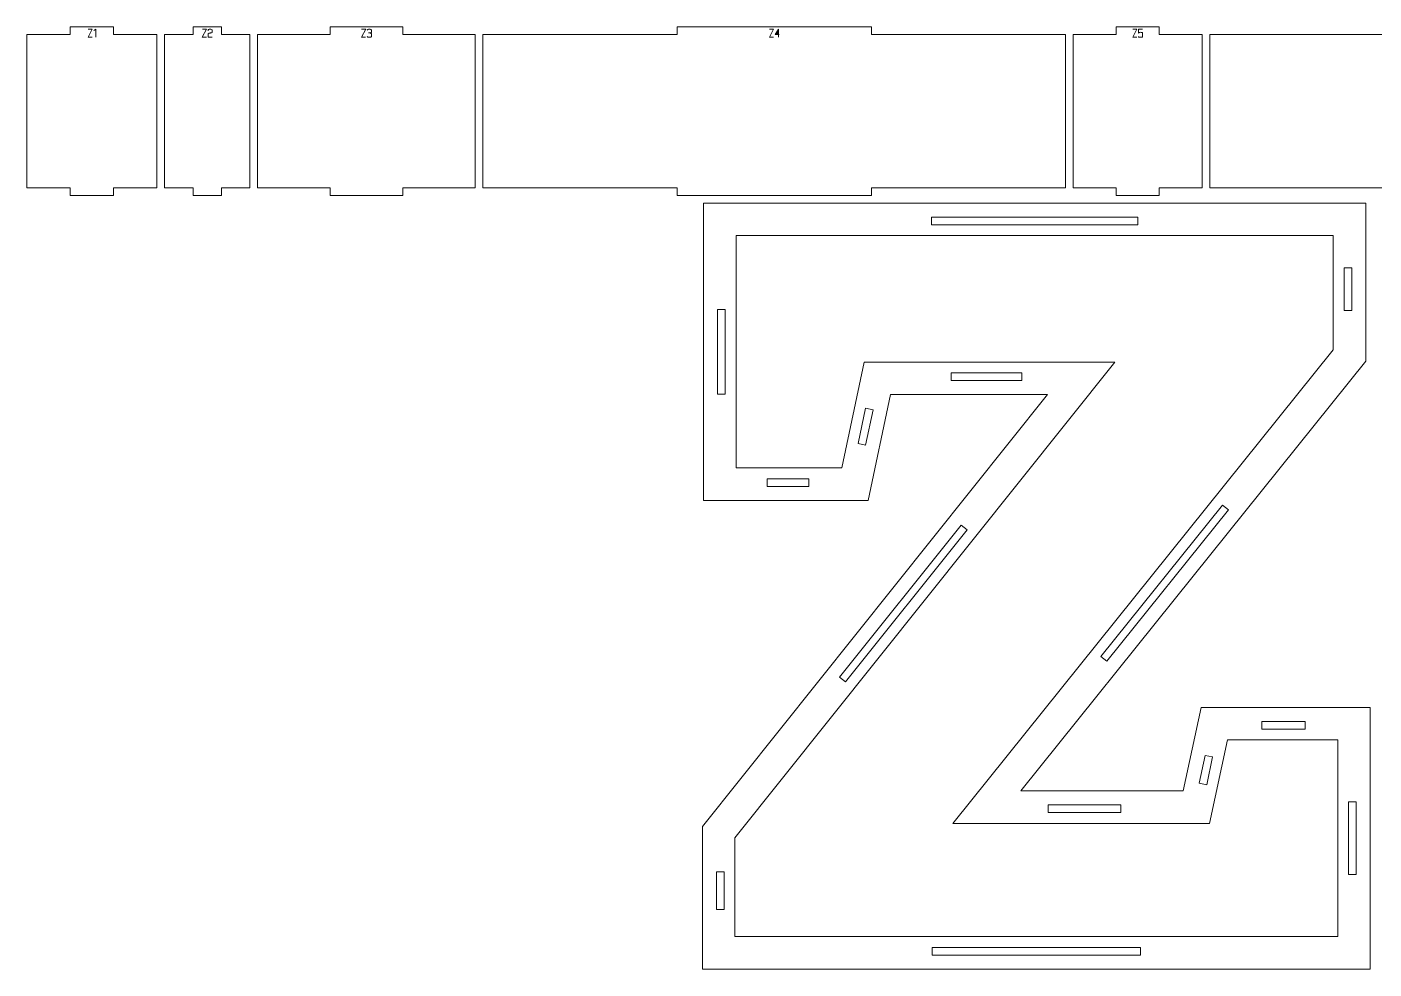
# Model space of a CAD drawing. Header units: centimetres. Extents: x -249 to 275, y -506 to 461.
# Drawn here: x 38 to 90.8, y -501.3 to -464.4 of the extents above; entities that cross this region are included whole.
import ezdxf

# ---------------------------------------------------------------- set-up
doc = ezdxf.new("R2010")
doc.units = ezdxf.units.CM
doc.header["$MEASUREMENT"] = 0
doc.layers.add('Capa 1', color=7, linetype='Continuous')

msp = doc.modelspace()

# ---------------------------------------------------------------- hatches: boundary and pattern name
at = {"layer": 'Capa 1', "true_color": 0x3e4095}
h = msp.add_hatch(color=175, dxfattribs=at)
edge = h.paths.add_edge_path()
edge.add_spline(control_points=[(40.39368, -464.80096), (40.39368, -464.80096), (40.5574, -464.48452), (40.5574, -464.48452), (40.5574, -464.48452), (40.39689, -464.48452), (40.39689, -464.48452), (40.39689, -464.48452), (40.5574, -464.48452), (40.5574, -464.48452), (40.5574, -464.48452), (40.39368, -464.80096), (40.39368, -464.80096), (40.39368, -464.80096), (40.55328, -464.80096), (40.55328, -464.80096), (40.55328, -464.80096), (40.39368, -464.80096), (40.39368, -464.80096)], knot_values=[0, 0, 0, 0, 0.16666667, 0.16666667, 0.16666667, 0.33333333, 0.33333333, 0.33333333, 0.5, 0.5, 0.5, 0.66666667, 0.66666667, 0.66666667, 0.83333333, 0.83333333, 0.83333333, 1, 1, 1, 1], degree=3, periodic=1)
h = msp.add_hatch(color=175, dxfattribs=at)
edge = h.paths.add_edge_path()
edge.add_spline(control_points=[(40.69315, -464.48406), (40.69315, -464.48406), (40.61702, -464.5368), (40.61702, -464.5368), (40.61702, -464.5368), (40.69315, -464.48406), (40.69315, -464.48406), (40.69315, -464.48406), (40.69315, -464.80096), (40.69315, -464.80096), (40.69315, -464.80096), (40.69315, -464.48406), (40.69315, -464.48406)], knot_values=[0, 0, 0, 0, 0.25, 0.25, 0.25, 0.5, 0.5, 0.5, 0.75, 0.75, 0.75, 1, 1, 1, 1], degree=3, periodic=1)
h = msp.add_hatch(color=175, dxfattribs=at)
edge = h.paths.add_edge_path()
edge.add_spline(control_points=[(44.86751, -464.80096), (44.86751, -464.80096), (45.03123, -464.48452), (45.03123, -464.48452), (45.03123, -464.48452), (44.87072, -464.48452), (44.87072, -464.48452), (44.87072, -464.48452), (45.03123, -464.48452), (45.03123, -464.48452), (45.03123, -464.48452), (44.86751, -464.80096), (44.86751, -464.80096), (44.86751, -464.80096), (45.02711, -464.80096), (45.02711, -464.80096), (45.02711, -464.80096), (44.86751, -464.80096), (44.86751, -464.80096)], knot_values=[0, 0, 0, 0, 0.16666667, 0.16666667, 0.16666667, 0.33333333, 0.33333333, 0.33333333, 0.5, 0.5, 0.5, 0.66666667, 0.66666667, 0.66666667, 0.83333333, 0.83333333, 0.83333333, 1, 1, 1, 1], degree=3, periodic=1)
h = msp.add_hatch(color=175, dxfattribs=at)
edge = h.paths.add_edge_path()
edge.add_spline(control_points=[(45.09039, -464.80096), (45.09039, -464.80096), (45.09039, -464.66842), (45.09039, -464.66842), (45.09131, -464.6565), (45.10216, -464.64733), (45.12295, -464.64091), (45.13151, -464.64029), (45.13969, -464.6393), (45.14749, -464.63792), (45.15528, -464.63655), (45.16316, -464.6351), (45.17111, -464.63357), (45.18578, -464.63112), (45.19702, -464.62913), (45.20481, -464.62761), (45.21261, -464.62608), (45.22018, -464.62409), (45.22752, -464.62164), (45.24647, -464.61461), (45.25595, -464.60559), (45.25595, -464.59459), (45.25595, -464.59459), (45.25595, -464.51983), (45.25595, -464.51983), (45.25595, -464.51005), (45.24808, -464.50172), (45.23233, -464.49484), (45.21659, -464.48796), (45.19694, -464.48452), (45.1734, -464.48452), (45.14986, -464.48452), (45.13021, -464.48796), (45.11447, -464.49484), (45.09872, -464.50172), (45.09085, -464.51005), (45.09085, -464.51983), (45.09085, -464.51983), (45.09085, -464.5423), (45.09085, -464.5423), (45.09085, -464.5423), (45.09085, -464.51983), (45.09085, -464.51983), (45.09085, -464.51005), (45.09872, -464.50172), (45.11447, -464.49484), (45.13021, -464.48796), (45.14986, -464.48452), (45.1734, -464.48452), (45.19694, -464.48452), (45.21659, -464.48796), (45.23233, -464.49484), (45.24808, -464.50172), (45.25595, -464.51005), (45.25595, -464.51983), (45.25595, -464.51983), (45.25595, -464.59459), (45.25595, -464.59459), (45.25595, -464.60559), (45.24647, -464.61461), (45.22752, -464.62164), (45.22018, -464.62409), (45.21261, -464.62608), (45.20481, -464.62761), (45.19702, -464.62913), (45.18578, -464.63112), (45.17111, -464.63357), (45.16316, -464.6351), (45.15528, -464.63655), (45.14749, -464.63792), (45.13969, -464.6393), (45.13151, -464.64029), (45.12295, -464.64091), (45.10216, -464.64733), (45.09131, -464.6565), (45.09039, -464.66842), (45.09039, -464.66842), (45.09039, -464.80096), (45.09039, -464.80096), (45.09039, -464.80096), (45.24724, -464.80096), (45.24724, -464.80096), (45.24724, -464.80096), (45.09039, -464.80096), (45.09039, -464.80096)], knot_values=[0, 0, 0, 0, 0.03571429, 0.03571429, 0.03571429, 0.07142857, 0.07142857, 0.07142857, 0.10714286, 0.10714286, 0.10714286, 0.14285714, 0.14285714, 0.14285714, 0.17857143, 0.17857143, 0.17857143, 0.21428571, 0.21428571, 0.21428571, 0.25, 0.25, 0.25, 0.28571429, 0.28571429, 0.28571429, 0.32142857, 0.32142857, 0.32142857, 0.35714286, 0.35714286, 0.35714286, 0.39285714, 0.39285714, 0.39285714, 0.42857143, 0.42857143, 0.42857143, 0.46428571, 0.46428571, 0.46428571, 0.5, 0.5, 0.5, 0.53571429, 0.53571429, 0.53571429, 0.57142857, 0.57142857, 0.57142857, 0.60714286, 0.60714286, 0.60714286, 0.64285714, 0.64285714, 0.64285714, 0.67857143, 0.67857143, 0.67857143, 0.71428571, 0.71428571, 0.71428571, 0.75, 0.75, 0.75, 0.78571429, 0.78571429, 0.78571429, 0.82142857, 0.82142857, 0.82142857, 0.85714286, 0.85714286, 0.85714286, 0.89285714, 0.89285714, 0.89285714, 0.92857143, 0.92857143, 0.92857143, 0.96428571, 0.96428571, 0.96428571, 1, 1, 1, 1], degree=3, periodic=1)
h = msp.add_hatch(color=175, dxfattribs=at)
edge = h.paths.add_edge_path()
edge.add_spline(control_points=[(51.10409, -464.80096), (51.10409, -464.80096), (51.26781, -464.48452), (51.26781, -464.48452), (51.26781, -464.48452), (51.1073, -464.48452), (51.1073, -464.48452), (51.1073, -464.48452), (51.26781, -464.48452), (51.26781, -464.48452), (51.26781, -464.48452), (51.10409, -464.80096), (51.10409, -464.80096), (51.10409, -464.80096), (51.26369, -464.80096), (51.26369, -464.80096), (51.26369, -464.80096), (51.10409, -464.80096), (51.10409, -464.80096)], knot_values=[0, 0, 0, 0, 0.16666667, 0.16666667, 0.16666667, 0.33333333, 0.33333333, 0.33333333, 0.5, 0.5, 0.5, 0.66666667, 0.66666667, 0.66666667, 0.83333333, 0.83333333, 0.83333333, 1, 1, 1, 1], degree=3, periodic=1)
h = msp.add_hatch(color=175, dxfattribs=at)
edge = h.paths.add_edge_path()
edge.add_spline(control_points=[(51.40998, -464.80096), (51.38644, -464.80096), (51.36679, -464.79752), (51.35105, -464.79064), (51.3353, -464.78376), (51.32743, -464.77543), (51.32743, -464.76565), (51.32743, -464.77543), (51.3353, -464.78376), (51.35105, -464.79064), (51.36679, -464.79752), (51.38644, -464.80096), (51.40998, -464.80096), (51.43352, -464.80096), (51.45317, -464.79752), (51.46891, -464.79064), (51.48466, -464.78376), (51.49253, -464.77543), (51.49253, -464.76565), (51.49253, -464.76565), (51.49253, -464.66246), (51.49253, -464.66246), (51.49253, -464.6542), (51.48687, -464.64702), (51.47556, -464.64091), (51.46425, -464.63479), (51.43108, -464.63066), (51.37604, -464.62852), (51.43077, -464.62516), (51.46364, -464.62118), (51.47464, -464.6166), (51.48565, -464.61201), (51.49161, -464.60452), (51.49253, -464.59413), (51.49253, -464.59413), (51.49253, -464.51983), (51.49253, -464.51983), (51.49253, -464.51005), (51.48466, -464.50172), (51.46891, -464.49484), (51.45317, -464.48796), (51.43352, -464.48452), (51.40998, -464.48452), (51.38644, -464.48452), (51.36679, -464.48796), (51.35105, -464.49484), (51.3353, -464.50172), (51.32743, -464.51005), (51.32743, -464.51983), (51.32743, -464.51005), (51.3353, -464.50172), (51.35105, -464.49484), (51.36679, -464.48796), (51.38644, -464.48452), (51.40998, -464.48452), (51.43352, -464.48452), (51.45317, -464.48796), (51.46891, -464.49484), (51.48466, -464.50172), (51.49253, -464.51005), (51.49253, -464.51983), (51.49253, -464.51983), (51.49253, -464.59413), (51.49253, -464.59413), (51.49161, -464.60452), (51.48565, -464.61201), (51.47464, -464.6166), (51.46364, -464.62118), (51.43077, -464.62516), (51.37604, -464.62852), (51.43108, -464.63066), (51.46425, -464.63479), (51.47556, -464.64091), (51.48687, -464.64702), (51.49253, -464.6542), (51.49253, -464.66246), (51.49253, -464.66246), (51.49253, -464.76565), (51.49253, -464.76565), (51.49253, -464.77543), (51.48466, -464.78376), (51.46891, -464.79064), (51.45317, -464.79752), (51.43352, -464.80096), (51.40998, -464.80096)], knot_values=[0, 0, 0, 0, 0.03571429, 0.03571429, 0.03571429, 0.07142857, 0.07142857, 0.07142857, 0.10714286, 0.10714286, 0.10714286, 0.14285714, 0.14285714, 0.14285714, 0.17857143, 0.17857143, 0.17857143, 0.21428571, 0.21428571, 0.21428571, 0.25, 0.25, 0.25, 0.28571429, 0.28571429, 0.28571429, 0.32142857, 0.32142857, 0.32142857, 0.35714286, 0.35714286, 0.35714286, 0.39285714, 0.39285714, 0.39285714, 0.42857143, 0.42857143, 0.42857143, 0.46428571, 0.46428571, 0.46428571, 0.5, 0.5, 0.5, 0.53571429, 0.53571429, 0.53571429, 0.57142857, 0.57142857, 0.57142857, 0.60714286, 0.60714286, 0.60714286, 0.64285714, 0.64285714, 0.64285714, 0.67857143, 0.67857143, 0.67857143, 0.71428571, 0.71428571, 0.71428571, 0.75, 0.75, 0.75, 0.78571429, 0.78571429, 0.78571429, 0.82142857, 0.82142857, 0.82142857, 0.85714286, 0.85714286, 0.85714286, 0.89285714, 0.89285714, 0.89285714, 0.92857143, 0.92857143, 0.92857143, 0.96428571, 0.96428571, 0.96428571, 1, 1, 1, 1], degree=3, periodic=1)
h = msp.add_hatch(color=175, dxfattribs=at)
edge = h.paths.add_edge_path()
edge.add_spline(control_points=[(67.0838, -464.80096), (67.0838, -464.80096), (67.24752, -464.48452), (67.24752, -464.48452), (67.24752, -464.48452), (67.08701, -464.48452), (67.08701, -464.48452), (67.08701, -464.48452), (67.24752, -464.48452), (67.24752, -464.48452), (67.24752, -464.48452), (67.0838, -464.80096), (67.0838, -464.80096), (67.0838, -464.80096), (67.2434, -464.80096), (67.2434, -464.80096), (67.2434, -464.80096), (67.0838, -464.80096), (67.0838, -464.80096)], knot_values=[0, 0, 0, 0, 0.16666667, 0.16666667, 0.16666667, 0.33333333, 0.33333333, 0.33333333, 0.5, 0.5, 0.5, 0.66666667, 0.66666667, 0.66666667, 0.83333333, 0.83333333, 0.83333333, 1, 1, 1, 1], degree=3, periodic=1)
h = msp.add_hatch(color=175, dxfattribs=at)
edge = h.paths.add_edge_path()
edge.add_spline(control_points=[(67.43693, -464.6964), (67.43693, -464.6964), (67.43693, -464.48406), (67.43693, -464.48406), (67.43693, -464.48406), (67.30714, -464.6964), (67.30714, -464.6964), (67.30714, -464.6964), (67.43693, -464.6964), (67.43693, -464.6964)], knot_values=[0, 0, 0, 0, 0.33333333, 0.33333333, 0.33333333, 0.66666667, 0.66666667, 0.66666667, 1, 1, 1, 1], degree=3, periodic=1)
h = msp.add_hatch(color=175, dxfattribs=at)
edge = h.paths.add_edge_path()
edge.add_spline(control_points=[(67.43693, -464.6964), (67.43693, -464.6964), (67.43693, -464.80096), (67.43693, -464.80096), (67.43693, -464.80096), (67.43693, -464.6964), (67.43693, -464.6964), (67.43693, -464.6964), (67.30714, -464.6964), (67.30714, -464.6964), (67.30714, -464.6964), (67.43693, -464.48406), (67.43693, -464.48406), (67.43693, -464.48406), (67.43693, -464.6964), (67.43693, -464.6964), (67.43693, -464.6964), (67.46674, -464.6964), (67.46674, -464.6964), (67.46674, -464.6964), (67.43693, -464.6964), (67.43693, -464.6964)], knot_values=[0, 0, 0, 0, 0.14285714, 0.14285714, 0.14285714, 0.28571429, 0.28571429, 0.28571429, 0.42857143, 0.42857143, 0.42857143, 0.57142857, 0.57142857, 0.57142857, 0.71428571, 0.71428571, 0.71428571, 0.85714286, 0.85714286, 0.85714286, 1, 1, 1, 1], degree=3, periodic=1)
h = msp.add_hatch(color=175, dxfattribs=at)
edge = h.paths.add_edge_path()
edge.add_spline(control_points=[(81.31679, -464.80096), (81.31679, -464.80096), (81.48051, -464.48452), (81.48051, -464.48452), (81.48051, -464.48452), (81.32, -464.48452), (81.32, -464.48452), (81.32, -464.48452), (81.48051, -464.48452), (81.48051, -464.48452), (81.48051, -464.48452), (81.31679, -464.80096), (81.31679, -464.80096), (81.31679, -464.80096), (81.47639, -464.80096), (81.47639, -464.80096), (81.47639, -464.80096), (81.31679, -464.80096), (81.31679, -464.80096)], knot_values=[0, 0, 0, 0, 0.16666667, 0.16666667, 0.16666667, 0.33333333, 0.33333333, 0.33333333, 0.5, 0.5, 0.5, 0.66666667, 0.66666667, 0.66666667, 0.83333333, 0.83333333, 0.83333333, 1, 1, 1, 1], degree=3, periodic=1)
h = msp.add_hatch(color=175, dxfattribs=at)
edge = h.paths.add_edge_path()
edge.add_spline(control_points=[(81.62268, -464.80096), (81.59914, -464.80096), (81.57949, -464.79752), (81.56375, -464.79064), (81.548, -464.78376), (81.54013, -464.77543), (81.54013, -464.76565), (81.54013, -464.77543), (81.548, -464.78376), (81.56375, -464.79064), (81.57949, -464.79752), (81.59914, -464.80096), (81.62268, -464.80096), (81.64622, -464.80096), (81.66587, -464.79752), (81.68161, -464.79064), (81.69736, -464.78376), (81.70523, -464.77543), (81.70523, -464.76565), (81.70523, -464.76565), (81.70523, -464.63999), (81.70523, -464.63999), (81.70523, -464.6302), (81.69736, -464.62187), (81.68161, -464.61499), (81.66587, -464.60811), (81.64622, -464.60467), (81.62268, -464.60467), (81.60128, -464.60651), (81.58477, -464.60896), (81.57315, -464.61201), (81.56153, -464.61507), (81.55053, -464.6244), (81.54013, -464.63999), (81.54013, -464.63999), (81.54013, -464.48452), (81.54013, -464.48452), (81.54013, -464.48452), (81.69973, -464.48452), (81.69973, -464.48452), (81.69973, -464.48452), (81.54013, -464.48452), (81.54013, -464.48452), (81.54013, -464.48452), (81.54013, -464.63999), (81.54013, -464.63999), (81.55053, -464.6244), (81.56153, -464.61507), (81.57315, -464.61201), (81.58477, -464.60896), (81.60128, -464.60651), (81.62268, -464.60467), (81.64622, -464.60467), (81.66587, -464.60811), (81.68161, -464.61499), (81.69736, -464.62187), (81.70523, -464.6302), (81.70523, -464.63999), (81.70523, -464.63999), (81.70523, -464.76565), (81.70523, -464.76565), (81.70523, -464.77543), (81.69736, -464.78376), (81.68161, -464.79064), (81.66587, -464.79752), (81.64622, -464.80096), (81.62268, -464.80096)], knot_values=[0, 0, 0, 0, 0.04545455, 0.04545455, 0.04545455, 0.09090909, 0.09090909, 0.09090909, 0.13636364, 0.13636364, 0.13636364, 0.18181818, 0.18181818, 0.18181818, 0.22727273, 0.22727273, 0.22727273, 0.27272727, 0.27272727, 0.27272727, 0.31818182, 0.31818182, 0.31818182, 0.36363636, 0.36363636, 0.36363636, 0.40909091, 0.40909091, 0.40909091, 0.45454545, 0.45454545, 0.45454545, 0.5, 0.5, 0.5, 0.54545455, 0.54545455, 0.54545455, 0.59090909, 0.59090909, 0.59090909, 0.63636364, 0.63636364, 0.63636364, 0.68181818, 0.68181818, 0.68181818, 0.72727273, 0.72727273, 0.72727273, 0.77272727, 0.77272727, 0.77272727, 0.81818182, 0.81818182, 0.81818182, 0.86363636, 0.86363636, 0.86363636, 0.90909091, 0.90909091, 0.90909091, 0.95454545, 0.95454545, 0.95454545, 1, 1, 1, 1], degree=3, periodic=1)

# ---------------------------------------------------------------- linework, layer by layer
at = {"layer": 'Capa 1', "color": 240, "lineweight": 20}
for points in [[(37.99708, -464.69456), (37.99708, -464.69456), (37.99708, -470.69456), (37.99708, -470.69456), (37.99708, -470.69456), (39.69464, -470.69456), (39.69464, -470.69456), (39.69464, -470.69456), (39.69464, -470.99456), (39.69464, -470.99456), (39.69464, -470.99456), (41.3922, -470.99456), (41.3922, -470.99456), (41.3922, -470.99456), (41.3922, -470.69456), (41.3922, -470.69456), (41.3922, -470.69456), (43.08976, -470.69456), (43.08976, -470.69456), (43.08976, -470.69456), (43.08976, -464.69456), (43.08976, -464.69456), (43.08976, -464.69456), (41.3922, -464.69456), (41.3922, -464.69456), (41.3922, -464.69456), (41.3922, -464.39456), (41.3922, -464.39456), (41.3922, -464.39456), (39.69464, -464.39456), (39.69464, -464.39456), (39.69464, -464.39456), (39.69464, -464.69456), (39.69464, -464.69456), (39.69464, -464.69456), (37.99708, -464.69456), (37.99708, -464.69456)], [(43.38976, -464.69456), (43.38976, -464.69456), (43.38976, -470.69456), (43.38976, -470.69456), (43.38976, -470.69456), (44.5044, -470.69456), (44.5044, -470.69456), (44.5044, -470.69456), (44.5044, -470.99456), (44.5044, -470.99456), (44.5044, -470.99456), (45.61905, -470.99456), (45.61905, -470.99456), (45.61905, -470.99456), (45.61905, -470.69456), (45.61905, -470.69456), (45.61905, -470.69456), (46.73369, -470.69456), (46.73369, -470.69456), (46.73369, -470.69456), (46.73369, -464.69456), (46.73369, -464.69456), (46.73369, -464.69456), (45.61905, -464.69456), (45.61905, -464.69456), (45.61905, -464.69456), (45.61905, -464.39456), (45.61905, -464.39456), (45.61905, -464.39456), (44.5044, -464.39456), (44.5044, -464.39456), (44.5044, -464.39456), (44.5044, -464.69456), (44.5044, -464.69456), (44.5044, -464.69456), (43.38976, -464.69456), (43.38976, -464.69456)], [(47.03369, -464.69456), (47.03369, -464.69456), (47.03369, -470.69456), (47.03369, -470.69456), (47.03369, -470.69456), (49.87677, -470.69456), (49.87677, -470.69456), (49.87677, -470.69456), (49.87677, -470.99456), (49.87677, -470.99456), (49.87677, -470.99456), (52.71984, -470.99456), (52.71984, -470.99456), (52.71984, -470.99456), (52.71984, -470.69456), (52.71984, -470.69456), (52.71984, -470.69456), (55.56292, -470.69456), (55.56292, -470.69456), (55.56292, -470.69456), (55.56292, -464.69456), (55.56292, -464.69456), (55.56292, -464.69456), (52.71984, -464.69456), (52.71984, -464.69456), (52.71984, -464.69456), (52.71984, -464.39456), (52.71984, -464.39456), (52.71984, -464.39456), (49.87677, -464.39456), (49.87677, -464.39456), (49.87677, -464.39456), (49.87677, -464.69456), (49.87677, -464.69456), (49.87677, -464.69456), (47.03369, -464.69456), (47.03369, -464.69456)], [(55.86292, -464.69456), (55.86292, -464.69456), (55.86292, -470.69456), (55.86292, -470.69456), (55.86292, -470.69456), (63.47115, -470.69456), (63.47115, -470.69456), (63.47115, -470.69456), (63.47115, -470.99456), (63.47115, -470.99456), (63.47115, -470.99456), (71.07938, -470.99456), (71.07938, -470.99456), (71.07938, -470.99456), (71.07938, -470.69456), (71.07938, -470.69456), (71.07938, -470.69456), (78.68761, -470.69456), (78.68761, -470.69456), (78.68761, -470.69456), (78.68761, -464.69456), (78.68761, -464.69456), (78.68761, -464.69456), (71.07938, -464.69456), (71.07938, -464.69456), (71.07938, -464.69456), (71.07938, -464.39456), (71.07938, -464.39456), (71.07938, -464.39456), (63.47115, -464.39456), (63.47115, -464.39456), (63.47115, -464.39456), (63.47115, -464.69456), (63.47115, -464.69456), (63.47115, -464.69456), (55.86292, -464.69456), (55.86292, -464.69456)], [(78.98761, -464.69456), (78.98761, -464.69456), (78.98761, -470.69456), (78.98761, -470.69456), (78.98761, -470.69456), (80.66988, -470.69456), (80.66988, -470.69456), (80.66988, -470.69456), (80.66988, -470.99456), (80.66988, -470.99456), (80.66988, -470.99456), (82.35214, -470.99456), (82.35214, -470.99456), (82.35214, -470.99456), (82.35214, -470.69456), (82.35214, -470.69456), (82.35214, -470.69456), (84.0344, -470.69456), (84.0344, -470.69456), (84.0344, -470.69456), (84.0344, -464.69456), (84.0344, -464.69456), (84.0344, -464.69456), (82.35214, -464.69456), (82.35214, -464.69456), (82.35214, -464.69456), (82.35214, -464.39456), (82.35214, -464.39456), (82.35214, -464.39456), (80.66988, -464.39456), (80.66988, -464.39456), (80.66988, -464.39456), (80.66988, -464.69456), (80.66988, -464.69456), (80.66988, -464.69456), (78.98761, -464.69456), (78.98761, -464.69456)], [(84.3344, -464.69456), (84.3344, -464.69456), (84.3344, -470.69456), (84.3344, -470.69456), (84.3344, -470.69456), (92.41696, -470.69456), (92.41696, -470.69456), (92.41696, -470.69456), (92.41696, -470.99456), (92.41696, -470.99456), (92.41696, -470.99456), (100.49951, -470.99456), (100.49951, -470.99456), (100.49951, -470.99456), (100.49951, -470.69456), (100.49951, -470.69456), (100.49951, -470.69456), (108.58206, -470.69456), (108.58206, -470.69456), (108.58206, -470.69456), (108.58206, -464.69456), (108.58206, -464.69456), (108.58206, -464.69456), (100.49951, -464.69456), (100.49951, -464.69456), (100.49951, -464.69456), (100.49951, -464.39456), (100.49951, -464.39456), (100.49951, -464.39456), (92.41696, -464.39456), (92.41696, -464.39456), (92.41696, -464.39456), (92.41696, -464.69456), (92.41696, -464.69456), (92.41696, -464.69456), (84.3344, -464.69456), (84.3344, -464.69456)]]:
    msp.add_open_spline(points, degree=3, knots=[0, 0, 0, 0, 0.08333333, 0.08333333, 0.08333333, 0.16666667, 0.16666667, 0.16666667, 0.25, 0.25, 0.25, 0.33333333, 0.33333333, 0.33333333, 0.41666667, 0.41666667, 0.41666667, 0.5, 0.5, 0.5, 0.58333333, 0.58333333, 0.58333333, 0.66666667, 0.66666667, 0.66666667, 0.75, 0.75, 0.75, 0.83333333, 0.83333333, 0.83333333, 0.91666667, 0.91666667, 0.91666667, 1, 1, 1, 1], dxfattribs=at)
at = {"layer": 'Capa 1', "color": 114, "lineweight": 9}
for points, knots in [([(40.39368, -464.80096), (40.39368, -464.80096), (40.5574, -464.48452), (40.5574, -464.48452), (40.5574, -464.48452), (40.39689, -464.48452), (40.39689, -464.48452), (40.39689, -464.48452), (40.5574, -464.48452), (40.5574, -464.48452), (40.5574, -464.48452), (40.39368, -464.80096), (40.39368, -464.80096), (40.39368, -464.80096), (40.55328, -464.80096), (40.55328, -464.80096), (40.55328, -464.80096), (40.39368, -464.80096), (40.39368, -464.80096)], [0, 0, 0, 0, 0.16666667, 0.16666667, 0.16666667, 0.33333333, 0.33333333, 0.33333333, 0.5, 0.5, 0.5, 0.66666667, 0.66666667, 0.66666667, 0.83333333, 0.83333333, 0.83333333, 1, 1, 1, 1]), ([(40.69315, -464.48406), (40.69315, -464.48406), (40.61702, -464.5368), (40.61702, -464.5368), (40.61702, -464.5368), (40.69315, -464.48406), (40.69315, -464.48406), (40.69315, -464.48406), (40.69315, -464.80096), (40.69315, -464.80096), (40.69315, -464.80096), (40.69315, -464.48406), (40.69315, -464.48406)], [0, 0, 0, 0, 0.25, 0.25, 0.25, 0.5, 0.5, 0.5, 0.75, 0.75, 0.75, 1, 1, 1, 1]), ([(44.86751, -464.80096), (44.86751, -464.80096), (45.03123, -464.48452), (45.03123, -464.48452), (45.03123, -464.48452), (44.87072, -464.48452), (44.87072, -464.48452), (44.87072, -464.48452), (45.03123, -464.48452), (45.03123, -464.48452), (45.03123, -464.48452), (44.86751, -464.80096), (44.86751, -464.80096), (44.86751, -464.80096), (45.02711, -464.80096), (45.02711, -464.80096), (45.02711, -464.80096), (44.86751, -464.80096), (44.86751, -464.80096)], [0, 0, 0, 0, 0.16666667, 0.16666667, 0.16666667, 0.33333333, 0.33333333, 0.33333333, 0.5, 0.5, 0.5, 0.66666667, 0.66666667, 0.66666667, 0.83333333, 0.83333333, 0.83333333, 1, 1, 1, 1]), ([(45.09039, -464.80096), (45.09039, -464.80096), (45.09039, -464.66842), (45.09039, -464.66842), (45.09131, -464.6565), (45.10216, -464.64733), (45.12295, -464.64091), (45.13151, -464.64029), (45.13969, -464.6393), (45.14749, -464.63792), (45.15528, -464.63655), (45.16316, -464.6351), (45.17111, -464.63357), (45.18578, -464.63112), (45.19702, -464.62913), (45.20481, -464.62761), (45.21261, -464.62608), (45.22018, -464.62409), (45.22752, -464.62164), (45.24647, -464.61461), (45.25595, -464.60559), (45.25595, -464.59459), (45.25595, -464.59459), (45.25595, -464.51983), (45.25595, -464.51983), (45.25595, -464.51005), (45.24808, -464.50172), (45.23233, -464.49484), (45.21659, -464.48796), (45.19694, -464.48452), (45.1734, -464.48452), (45.14986, -464.48452), (45.13021, -464.48796), (45.11447, -464.49484), (45.09872, -464.50172), (45.09085, -464.51005), (45.09085, -464.51983), (45.09085, -464.51983), (45.09085, -464.5423), (45.09085, -464.5423), (45.09085, -464.5423), (45.09085, -464.51983), (45.09085, -464.51983), (45.09085, -464.51005), (45.09872, -464.50172), (45.11447, -464.49484), (45.13021, -464.48796), (45.14986, -464.48452), (45.1734, -464.48452), (45.19694, -464.48452), (45.21659, -464.48796), (45.23233, -464.49484), (45.24808, -464.50172), (45.25595, -464.51005), (45.25595, -464.51983), (45.25595, -464.51983), (45.25595, -464.59459), (45.25595, -464.59459), (45.25595, -464.60559), (45.24647, -464.61461), (45.22752, -464.62164), (45.22018, -464.62409), (45.21261, -464.62608), (45.20481, -464.62761), (45.19702, -464.62913), (45.18578, -464.63112), (45.17111, -464.63357), (45.16316, -464.6351), (45.15528, -464.63655), (45.14749, -464.63792), (45.13969, -464.6393), (45.13151, -464.64029), (45.12295, -464.64091), (45.10216, -464.64733), (45.09131, -464.6565), (45.09039, -464.66842), (45.09039, -464.66842), (45.09039, -464.80096), (45.09039, -464.80096), (45.09039, -464.80096), (45.24724, -464.80096), (45.24724, -464.80096), (45.24724, -464.80096), (45.09039, -464.80096), (45.09039, -464.80096)], [0, 0, 0, 0, 0.03571429, 0.03571429, 0.03571429, 0.07142857, 0.07142857, 0.07142857, 0.10714286, 0.10714286, 0.10714286, 0.14285714, 0.14285714, 0.14285714, 0.17857143, 0.17857143, 0.17857143, 0.21428571, 0.21428571, 0.21428571, 0.25, 0.25, 0.25, 0.28571429, 0.28571429, 0.28571429, 0.32142857, 0.32142857, 0.32142857, 0.35714286, 0.35714286, 0.35714286, 0.39285714, 0.39285714, 0.39285714, 0.42857143, 0.42857143, 0.42857143, 0.46428571, 0.46428571, 0.46428571, 0.5, 0.5, 0.5, 0.53571429, 0.53571429, 0.53571429, 0.57142857, 0.57142857, 0.57142857, 0.60714286, 0.60714286, 0.60714286, 0.64285714, 0.64285714, 0.64285714, 0.67857143, 0.67857143, 0.67857143, 0.71428571, 0.71428571, 0.71428571, 0.75, 0.75, 0.75, 0.78571429, 0.78571429, 0.78571429, 0.82142857, 0.82142857, 0.82142857, 0.85714286, 0.85714286, 0.85714286, 0.89285714, 0.89285714, 0.89285714, 0.92857143, 0.92857143, 0.92857143, 0.96428571, 0.96428571, 0.96428571, 1, 1, 1, 1]), ([(51.10409, -464.80096), (51.10409, -464.80096), (51.26781, -464.48452), (51.26781, -464.48452), (51.26781, -464.48452), (51.1073, -464.48452), (51.1073, -464.48452), (51.1073, -464.48452), (51.26781, -464.48452), (51.26781, -464.48452), (51.26781, -464.48452), (51.10409, -464.80096), (51.10409, -464.80096), (51.10409, -464.80096), (51.26369, -464.80096), (51.26369, -464.80096), (51.26369, -464.80096), (51.10409, -464.80096), (51.10409, -464.80096)], [0, 0, 0, 0, 0.16666667, 0.16666667, 0.16666667, 0.33333333, 0.33333333, 0.33333333, 0.5, 0.5, 0.5, 0.66666667, 0.66666667, 0.66666667, 0.83333333, 0.83333333, 0.83333333, 1, 1, 1, 1]), ([(51.40998, -464.80096), (51.38644, -464.80096), (51.36679, -464.79752), (51.35105, -464.79064), (51.3353, -464.78376), (51.32743, -464.77543), (51.32743, -464.76565), (51.32743, -464.77543), (51.3353, -464.78376), (51.35105, -464.79064), (51.36679, -464.79752), (51.38644, -464.80096), (51.40998, -464.80096), (51.43352, -464.80096), (51.45317, -464.79752), (51.46891, -464.79064), (51.48466, -464.78376), (51.49253, -464.77543), (51.49253, -464.76565), (51.49253, -464.76565), (51.49253, -464.66246), (51.49253, -464.66246), (51.49253, -464.6542), (51.48687, -464.64702), (51.47556, -464.64091), (51.46425, -464.63479), (51.43108, -464.63066), (51.37604, -464.62852), (51.43077, -464.62516), (51.46364, -464.62118), (51.47464, -464.6166), (51.48565, -464.61201), (51.49161, -464.60452), (51.49253, -464.59413), (51.49253, -464.59413), (51.49253, -464.51983), (51.49253, -464.51983), (51.49253, -464.51005), (51.48466, -464.50172), (51.46891, -464.49484), (51.45317, -464.48796), (51.43352, -464.48452), (51.40998, -464.48452), (51.38644, -464.48452), (51.36679, -464.48796), (51.35105, -464.49484), (51.3353, -464.50172), (51.32743, -464.51005), (51.32743, -464.51983), (51.32743, -464.51005), (51.3353, -464.50172), (51.35105, -464.49484), (51.36679, -464.48796), (51.38644, -464.48452), (51.40998, -464.48452), (51.43352, -464.48452), (51.45317, -464.48796), (51.46891, -464.49484), (51.48466, -464.50172), (51.49253, -464.51005), (51.49253, -464.51983), (51.49253, -464.51983), (51.49253, -464.59413), (51.49253, -464.59413), (51.49161, -464.60452), (51.48565, -464.61201), (51.47464, -464.6166), (51.46364, -464.62118), (51.43077, -464.62516), (51.37604, -464.62852), (51.43108, -464.63066), (51.46425, -464.63479), (51.47556, -464.64091), (51.48687, -464.64702), (51.49253, -464.6542), (51.49253, -464.66246), (51.49253, -464.66246), (51.49253, -464.76565), (51.49253, -464.76565), (51.49253, -464.77543), (51.48466, -464.78376), (51.46891, -464.79064), (51.45317, -464.79752), (51.43352, -464.80096), (51.40998, -464.80096)], [0, 0, 0, 0, 0.03571429, 0.03571429, 0.03571429, 0.07142857, 0.07142857, 0.07142857, 0.10714286, 0.10714286, 0.10714286, 0.14285714, 0.14285714, 0.14285714, 0.17857143, 0.17857143, 0.17857143, 0.21428571, 0.21428571, 0.21428571, 0.25, 0.25, 0.25, 0.28571429, 0.28571429, 0.28571429, 0.32142857, 0.32142857, 0.32142857, 0.35714286, 0.35714286, 0.35714286, 0.39285714, 0.39285714, 0.39285714, 0.42857143, 0.42857143, 0.42857143, 0.46428571, 0.46428571, 0.46428571, 0.5, 0.5, 0.5, 0.53571429, 0.53571429, 0.53571429, 0.57142857, 0.57142857, 0.57142857, 0.60714286, 0.60714286, 0.60714286, 0.64285714, 0.64285714, 0.64285714, 0.67857143, 0.67857143, 0.67857143, 0.71428571, 0.71428571, 0.71428571, 0.75, 0.75, 0.75, 0.78571429, 0.78571429, 0.78571429, 0.82142857, 0.82142857, 0.82142857, 0.85714286, 0.85714286, 0.85714286, 0.89285714, 0.89285714, 0.89285714, 0.92857143, 0.92857143, 0.92857143, 0.96428571, 0.96428571, 0.96428571, 1, 1, 1, 1]), ([(67.0838, -464.80096), (67.0838, -464.80096), (67.24752, -464.48452), (67.24752, -464.48452), (67.24752, -464.48452), (67.08701, -464.48452), (67.08701, -464.48452), (67.08701, -464.48452), (67.24752, -464.48452), (67.24752, -464.48452), (67.24752, -464.48452), (67.0838, -464.80096), (67.0838, -464.80096), (67.0838, -464.80096), (67.2434, -464.80096), (67.2434, -464.80096), (67.2434, -464.80096), (67.0838, -464.80096), (67.0838, -464.80096)], [0, 0, 0, 0, 0.16666667, 0.16666667, 0.16666667, 0.33333333, 0.33333333, 0.33333333, 0.5, 0.5, 0.5, 0.66666667, 0.66666667, 0.66666667, 0.83333333, 0.83333333, 0.83333333, 1, 1, 1, 1]), ([(67.43693, -464.6964), (67.43693, -464.6964), (67.43693, -464.48406), (67.43693, -464.48406), (67.43693, -464.48406), (67.30714, -464.6964), (67.30714, -464.6964), (67.30714, -464.6964), (67.43693, -464.6964), (67.43693, -464.6964)], [0, 0, 0, 0, 0.33333333, 0.33333333, 0.33333333, 0.66666667, 0.66666667, 0.66666667, 1, 1, 1, 1]), ([(67.43693, -464.6964), (67.43693, -464.6964), (67.43693, -464.80096), (67.43693, -464.80096), (67.43693, -464.80096), (67.43693, -464.6964), (67.43693, -464.6964), (67.43693, -464.6964), (67.30714, -464.6964), (67.30714, -464.6964), (67.30714, -464.6964), (67.43693, -464.48406), (67.43693, -464.48406), (67.43693, -464.48406), (67.43693, -464.6964), (67.43693, -464.6964), (67.43693, -464.6964), (67.46674, -464.6964), (67.46674, -464.6964), (67.46674, -464.6964), (67.43693, -464.6964), (67.43693, -464.6964)], [0, 0, 0, 0, 0.14285714, 0.14285714, 0.14285714, 0.28571429, 0.28571429, 0.28571429, 0.42857143, 0.42857143, 0.42857143, 0.57142857, 0.57142857, 0.57142857, 0.71428571, 0.71428571, 0.71428571, 0.85714286, 0.85714286, 0.85714286, 1, 1, 1, 1]), ([(81.31679, -464.80096), (81.31679, -464.80096), (81.48051, -464.48452), (81.48051, -464.48452), (81.48051, -464.48452), (81.32, -464.48452), (81.32, -464.48452), (81.32, -464.48452), (81.48051, -464.48452), (81.48051, -464.48452), (81.48051, -464.48452), (81.31679, -464.80096), (81.31679, -464.80096), (81.31679, -464.80096), (81.47639, -464.80096), (81.47639, -464.80096), (81.47639, -464.80096), (81.31679, -464.80096), (81.31679, -464.80096)], [0, 0, 0, 0, 0.16666667, 0.16666667, 0.16666667, 0.33333333, 0.33333333, 0.33333333, 0.5, 0.5, 0.5, 0.66666667, 0.66666667, 0.66666667, 0.83333333, 0.83333333, 0.83333333, 1, 1, 1, 1]), ([(81.62268, -464.80096), (81.59914, -464.80096), (81.57949, -464.79752), (81.56375, -464.79064), (81.548, -464.78376), (81.54013, -464.77543), (81.54013, -464.76565), (81.54013, -464.77543), (81.548, -464.78376), (81.56375, -464.79064), (81.57949, -464.79752), (81.59914, -464.80096), (81.62268, -464.80096), (81.64622, -464.80096), (81.66587, -464.79752), (81.68161, -464.79064), (81.69736, -464.78376), (81.70523, -464.77543), (81.70523, -464.76565), (81.70523, -464.76565), (81.70523, -464.63999), (81.70523, -464.63999), (81.70523, -464.6302), (81.69736, -464.62187), (81.68161, -464.61499), (81.66587, -464.60811), (81.64622, -464.60467), (81.62268, -464.60467), (81.60128, -464.60651), (81.58477, -464.60896), (81.57315, -464.61201), (81.56153, -464.61507), (81.55053, -464.6244), (81.54013, -464.63999), (81.54013, -464.63999), (81.54013, -464.48452), (81.54013, -464.48452), (81.54013, -464.48452), (81.69973, -464.48452), (81.69973, -464.48452), (81.69973, -464.48452), (81.54013, -464.48452), (81.54013, -464.48452), (81.54013, -464.48452), (81.54013, -464.63999), (81.54013, -464.63999), (81.55053, -464.6244), (81.56153, -464.61507), (81.57315, -464.61201), (81.58477, -464.60896), (81.60128, -464.60651), (81.62268, -464.60467), (81.64622, -464.60467), (81.66587, -464.60811), (81.68161, -464.61499), (81.69736, -464.62187), (81.70523, -464.6302), (81.70523, -464.63999), (81.70523, -464.63999), (81.70523, -464.76565), (81.70523, -464.76565), (81.70523, -464.77543), (81.69736, -464.78376), (81.68161, -464.79064), (81.66587, -464.79752), (81.64622, -464.80096), (81.62268, -464.80096)], [0, 0, 0, 0, 0.04545455, 0.04545455, 0.04545455, 0.09090909, 0.09090909, 0.09090909, 0.13636364, 0.13636364, 0.13636364, 0.18181818, 0.18181818, 0.18181818, 0.22727273, 0.22727273, 0.22727273, 0.27272727, 0.27272727, 0.27272727, 0.31818182, 0.31818182, 0.31818182, 0.36363636, 0.36363636, 0.36363636, 0.40909091, 0.40909091, 0.40909091, 0.45454545, 0.45454545, 0.45454545, 0.5, 0.5, 0.5, 0.54545455, 0.54545455, 0.54545455, 0.59090909, 0.59090909, 0.59090909, 0.63636364, 0.63636364, 0.63636364, 0.68181818, 0.68181818, 0.68181818, 0.72727273, 0.72727273, 0.72727273, 0.77272727, 0.77272727, 0.77272727, 0.81818182, 0.81818182, 0.81818182, 0.86363636, 0.86363636, 0.86363636, 0.90909091, 0.90909091, 0.90909091, 0.95454545, 0.95454545, 0.95454545, 1, 1, 1, 1])]:
    msp.add_open_spline(points, degree=3, knots=knots, dxfattribs=at)
at = {"layer": 'Capa 1', "color": 240, "lineweight": 9}
for points, knots in [([(90.62256, -491.04952), (90.62256, -491.04952), (90.62151, -501.2966), (90.62151, -501.2966), (90.62151, -501.2966), (64.45982, -501.2966), (64.45982, -501.2966), (64.45982, -501.2966), (64.45982, -495.71521), (64.45982, -495.71521), (64.45982, -495.71521), (77.97723, -478.79664), (77.97723, -478.79664), (77.97723, -478.79664), (71.82899, -478.79664), (71.82899, -478.79664), (71.82899, -478.79664), (70.9569, -482.93907), (70.9569, -482.93907), (70.9569, -482.93907), (64.50342, -482.93907), (64.50342, -482.93907), (64.50342, -482.93907), (64.50342, -471.29665), (64.50342, -471.29665), (64.50342, -471.29665), (90.44814, -471.29456), (90.44814, -471.29456), (90.44814, -471.29456), (90.44814, -477.4885), (90.44814, -477.4885), (90.44814, -477.4885), (83.68943, -485.90418), (83.68943, -485.90418), (83.68943, -485.90418), (76.93072, -494.31986), (76.93072, -494.31986), (76.93072, -494.31986), (83.29699, -494.31986), (83.29699, -494.31986), (83.29699, -494.31986), (83.99466, -491.04952), (83.99466, -491.04952), (83.99466, -491.04952), (90.62256, -491.04952), (90.62256, -491.04952)], [0, 0, 0, 0, 0.06666667, 0.06666667, 0.06666667, 0.13333333, 0.13333333, 0.13333333, 0.2, 0.2, 0.2, 0.26666667, 0.26666667, 0.26666667, 0.33333333, 0.33333333, 0.33333333, 0.4, 0.4, 0.4, 0.46666667, 0.46666667, 0.46666667, 0.53333333, 0.53333333, 0.53333333, 0.6, 0.6, 0.6, 0.66666667, 0.66666667, 0.66666667, 0.73333333, 0.73333333, 0.73333333, 0.8, 0.8, 0.8, 0.86666667, 0.86666667, 0.86666667, 0.93333333, 0.93333333, 0.93333333, 1, 1, 1, 1]), ([(73.4345, -472.14446), (73.4345, -472.14446), (81.51706, -472.14381), (81.51706, -472.14381), (81.51706, -472.14381), (81.51703, -471.84381), (81.51703, -471.84381), (81.51703, -471.84381), (73.43448, -471.84446), (73.43448, -471.84446), (73.43448, -471.84446), (73.4345, -472.14446), (73.4345, -472.14446)], [0, 0, 0, 0, 0.25, 0.25, 0.25, 0.5, 0.5, 0.5, 0.75, 0.75, 0.75, 1, 1, 1, 1]), ([(89.34964, -492.32231), (89.34964, -492.32231), (85.02456, -492.32231), (85.02456, -492.32231), (85.02456, -492.32231), (84.32689, -495.59265), (84.32689, -495.59265), (84.32689, -495.59265), (74.27609, -495.59265), (74.27609, -495.59265), (74.27609, -495.59265), (89.17535, -477.04068), (89.17535, -477.04068), (89.17535, -477.04068), (89.17535, -472.56745), (89.17535, -472.56745), (89.17535, -472.56745), (65.77621, -472.56934), (65.77621, -472.56934), (65.77621, -472.56934), (65.77621, -481.66628), (65.77621, -481.66628), (65.77621, -481.66628), (69.92417, -481.66628), (69.92417, -481.66628), (69.92417, -481.66628), (70.79626, -477.52385), (70.79626, -477.52385), (70.79626, -477.52385), (80.6233, -477.52385), (80.6233, -477.52385), (80.6233, -477.52385), (65.73261, -496.16123), (65.73261, -496.16123), (65.73261, -496.16123), (65.73261, -500.02381), (65.73261, -500.02381), (65.73261, -500.02381), (89.34885, -500.02381), (89.34885, -500.02381), (89.34885, -500.02381), (89.34964, -492.32231), (89.34964, -492.32231)], [0, 0, 0, 0, 0.07142857, 0.07142857, 0.07142857, 0.14285714, 0.14285714, 0.14285714, 0.21428571, 0.21428571, 0.21428571, 0.28571429, 0.28571429, 0.28571429, 0.35714286, 0.35714286, 0.35714286, 0.42857143, 0.42857143, 0.42857143, 0.5, 0.5, 0.5, 0.57142857, 0.57142857, 0.57142857, 0.64285714, 0.64285714, 0.64285714, 0.71428571, 0.71428571, 0.71428571, 0.78571429, 0.78571429, 0.78571429, 0.85714286, 0.85714286, 0.85714286, 0.92857143, 0.92857143, 0.92857143, 1, 1, 1, 1]), ([(89.59961, -473.82542), (89.59961, -473.82542), (89.59961, -475.50769), (89.59961, -475.50769), (89.59961, -475.50769), (89.89961, -475.50769), (89.89961, -475.50769), (89.89961, -475.50769), (89.89961, -473.82542), (89.89961, -473.82542), (89.89961, -473.82542), (89.59961, -473.82542), (89.59961, -473.82542)], [0, 0, 0, 0, 0.25, 0.25, 0.25, 0.5, 0.5, 0.5, 0.75, 0.75, 0.75, 1, 1, 1, 1]), ([(65.35195, -478.7754), (65.35195, -478.7754), (65.35195, -475.46025), (65.35195, -475.46025), (65.35195, -475.46025), (65.05195, -475.46025), (65.05195, -475.46025), (65.05195, -475.46025), (65.05195, -478.7754), (65.05195, -478.7754), (65.05195, -478.7754), (65.35195, -478.7754), (65.35195, -478.7754)], [0, 0, 0, 0, 0.25, 0.25, 0.25, 0.5, 0.5, 0.5, 0.75, 0.75, 0.75, 1, 1, 1, 1]), ([(76.97221, -477.94811), (76.97221, -477.94811), (74.20314, -477.94811), (74.20314, -477.94811), (74.20314, -477.94811), (74.20314, -478.24811), (74.20314, -478.24811), (74.20314, -478.24811), (76.97221, -478.24811), (76.97221, -478.24811), (76.97221, -478.24811), (76.97221, -477.94811), (76.97221, -477.94811)], [0, 0, 0, 0, 0.25, 0.25, 0.25, 0.5, 0.5, 0.5, 0.75, 0.75, 0.75, 1, 1, 1, 1]), ([(70.8498, -479.32892), (70.8498, -479.32892), (70.55911, -480.70973), (70.55911, -480.70973), (70.55911, -480.70973), (70.85267, -480.77153), (70.85267, -480.77153), (70.85267, -480.77153), (71.14337, -479.39072), (71.14337, -479.39072), (71.14337, -479.39072), (70.8498, -479.32892), (70.8498, -479.32892)], [0, 0, 0, 0, 0.25, 0.25, 0.25, 0.5, 0.5, 0.5, 0.75, 0.75, 0.75, 1, 1, 1, 1]), ([(68.62959, -482.09054), (68.62959, -482.09054), (66.99077, -482.09054), (66.99077, -482.09054), (66.99077, -482.09054), (66.99077, -482.39054), (66.99077, -482.39054), (66.99077, -482.39054), (68.62959, -482.39054), (68.62959, -482.39054), (68.62959, -482.39054), (68.62959, -482.09054), (68.62959, -482.09054)], [0, 0, 0, 0, 0.25, 0.25, 0.25, 0.5, 0.5, 0.5, 0.75, 0.75, 0.75, 1, 1, 1, 1]), ([(84.83555, -483.12197), (84.83555, -483.12197), (80.07149, -489.05399), (80.07149, -489.05399), (80.07149, -489.05399), (80.30539, -489.24185), (80.30539, -489.24185), (80.30539, -489.24185), (85.06945, -483.30982), (85.06945, -483.30982), (85.06945, -483.30982), (84.83555, -483.12197), (84.83555, -483.12197)], [0, 0, 0, 0, 0.25, 0.25, 0.25, 0.5, 0.5, 0.5, 0.75, 0.75, 0.75, 1, 1, 1, 1]), ([(70.07056, -490.05211), (70.07056, -490.05211), (74.83277, -484.09167), (74.83277, -484.09167), (74.83277, -484.09167), (74.59839, -483.90441), (74.59839, -483.90441), (74.59839, -483.90441), (69.83618, -489.86485), (69.83618, -489.86485), (69.83618, -489.86485), (70.07056, -490.05211), (70.07056, -490.05211)], [0, 0, 0, 0, 0.25, 0.25, 0.25, 0.5, 0.5, 0.5, 0.75, 0.75, 0.75, 1, 1, 1, 1]), ([(86.37882, -491.89805), (86.37882, -491.89805), (88.07638, -491.89805), (88.07638, -491.89805), (88.07638, -491.89805), (88.07638, -491.59805), (88.07638, -491.59805), (88.07638, -491.59805), (86.37882, -491.59805), (86.37882, -491.59805), (86.37882, -491.59805), (86.37882, -491.89805), (86.37882, -491.89805)], [0, 0, 0, 0, 0.25, 0.25, 0.25, 0.5, 0.5, 0.5, 0.75, 0.75, 0.75, 1, 1, 1, 1]), ([(84.21615, -494.07828), (84.21615, -494.07828), (84.4487, -492.98816), (84.4487, -492.98816), (84.4487, -492.98816), (84.15531, -492.92557), (84.15531, -492.92557), (84.15531, -492.92557), (83.92275, -494.01569), (83.92275, -494.01569), (83.92275, -494.01569), (84.21615, -494.07828), (84.21615, -494.07828)], [0, 0, 0, 0, 0.25, 0.25, 0.25, 0.5, 0.5, 0.5, 0.75, 0.75, 0.75, 1, 1, 1, 1]), ([(78.00404, -495.16839), (78.00404, -495.16839), (80.84711, -495.16839), (80.84711, -495.16839), (80.84711, -495.16839), (80.84711, -494.86839), (80.84711, -494.86839), (80.84711, -494.86839), (78.00404, -494.86839), (78.00404, -494.86839), (78.00404, -494.86839), (78.00404, -495.16839), (78.00404, -495.16839)], [0, 0, 0, 0, 0.25, 0.25, 0.25, 0.5, 0.5, 0.5, 0.75, 0.75, 0.75, 1, 1, 1, 1]), ([(89.77365, -494.74806), (89.77365, -494.74806), (89.77336, -497.59806), (89.77336, -497.59806), (89.77336, -497.59806), (90.07336, -497.59809), (90.07336, -497.59809), (90.07336, -497.59809), (90.07365, -494.74809), (90.07365, -494.74809), (90.07365, -494.74809), (89.77365, -494.74806), (89.77365, -494.74806)], [0, 0, 0, 0, 0.25, 0.25, 0.25, 0.5, 0.5, 0.5, 0.75, 0.75, 0.75, 1, 1, 1, 1]), ([(65.30835, -498.96957), (65.30835, -498.96957), (65.30835, -497.49106), (65.30835, -497.49106), (65.30835, -497.49106), (65.00835, -497.49106), (65.00835, -497.49106), (65.00835, -497.49106), (65.00835, -498.96957), (65.00835, -498.96957), (65.00835, -498.96957), (65.30835, -498.96957), (65.30835, -498.96957)], [0, 0, 0, 0, 0.25, 0.25, 0.25, 0.5, 0.5, 0.5, 0.75, 0.75, 0.75, 1, 1, 1, 1]), ([(81.61816, -500.44807), (81.61816, -500.44807), (73.46326, -500.44807), (73.46326, -500.44807), (73.46326, -500.44807), (73.46326, -500.74807), (73.46326, -500.74807), (73.46326, -500.74807), (81.61816, -500.74807), (81.61816, -500.74807), (81.61816, -500.74807), (81.61816, -500.44807), (81.61816, -500.44807)], [0, 0, 0, 0, 0.25, 0.25, 0.25, 0.5, 0.5, 0.5, 0.75, 0.75, 0.75, 1, 1, 1, 1])]:
    msp.add_open_spline(points, degree=3, knots=knots, dxfattribs=at)

doc.saveas('drawing.dxf')
